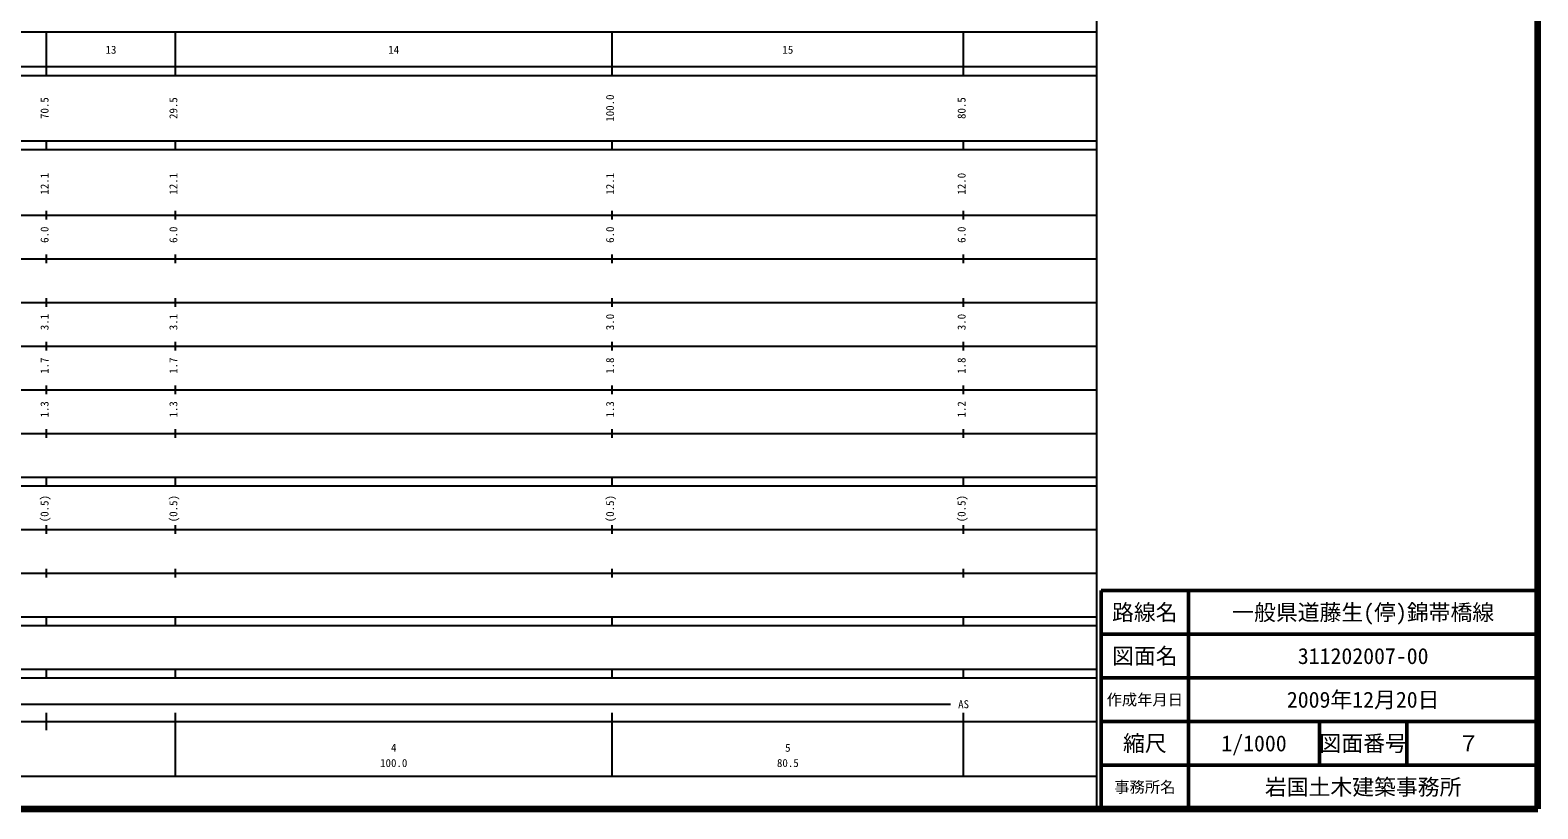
# Model space of a CAD drawing. Units: millimetres on the paper, enlarged 1000 times. Extents: x 40000 to 680000, y 20000 to 380000.
# Drawn here: x 334742 to 680000, y 20000 to 198357 of the extents above; entities that cross this region are included whole.
import ezdxf
from ezdxf.enums import TextEntityAlignment as Align

# ---------------------------------------------------------------- set-up
doc = ezdxf.new("R2010")
doc.units = ezdxf.units.MM
doc.header["$LTSCALE"] = 1000
for name, color, linetype, lineweight in [('M-TTL', 2, 'Continuous', 140), ('M-TTL-BAND', 7, 'Continuous', 25), ('M-TTL-FRAM', 2, 'Continuous', 50), ('M-TTL-LINE', 7, 'Continuous', 50)]:
    doc.layers.add(name, color=color, linetype=linetype, lineweight=lineweight)
doc.layers.add('M-TTL-TXT', color=7, linetype='Continuous')
doc.styles.add('ＭＳ ゴシック', font='')
doc.styles.get('ＭＳ ゴシック').set_extended_font_data('MS Gothic')

msp = doc.modelspace()

# ---------------------------------------------------------------- linework, layer by layer
at = {"layer": 'M-TTL'}
for p, q in [((680000, 20000), (680000, 380000)), ((40000, 20000), (680000, 20000))]:
    msp.add_line(p, q, dxfattribs=at)
at = {"layer": 'M-TTL-BAND'}
for p, q in [((579000, 20000), (579000, 370000)), ((68000, 198000), (579000, 198000)), ((338500, 188000), (338500, 198000)), ((368000, 188000), (368000, 198000)), ((468000, 188000), (468000, 198000)), ((548500, 188000), (548500, 198000)), ((40000, 190000), (579000, 190000)), ((40000, 188000), (579000, 188000)), ((40000, 173000), (579000, 173000)), ((338500, 171000), (338500, 173000)), ((368000, 171000), (368000, 173000)), ((468000, 171000), (468000, 173000)), ((548500, 171000), (548500, 173000)), ((40000, 171000), (579000, 171000)), ((40000, 156000), (579000, 156000)), ((338500, 155000), (338500, 157000)), ((368000, 155000), (368000, 157000)), ((468000, 155000), (468000, 157000)), ((548500, 155000), (548500, 157000)), ((46000, 146000), (579000, 146000)), ((338500, 145000), (338500, 147000)), ((368000, 145000), (368000, 147000)), ((468000, 145000), (468000, 147000)), ((548500, 145000), (548500, 147000)), ((52000, 136000), (579000, 136000)), ((338500, 135000), (338500, 137000)), ((368000, 135000), (368000, 137000)), ((468000, 135000), (468000, 137000)), ((548500, 135000), (548500, 137000)), ((46000, 126000), (579000, 126000)), ((338500, 125000), (338500, 127000)), ((368000, 125000), (368000, 127000)), ((468000, 125000), (468000, 127000)), ((548500, 125000), (548500, 127000)), ((52000, 116000), (579000, 116000)), ((338500, 115000), (338500, 117000)), ((368000, 115000), (368000, 117000)), ((468000, 115000), (468000, 117000)), ((548500, 115000), (548500, 117000)), ((56750, 106000), (579000, 106000)), ((338500, 105000), (338500, 107000)), ((368000, 105000), (368000, 107000)), ((468000, 105000), (468000, 107000)), ((548500, 105000), (548500, 107000)), ((40000, 94000), (579000, 94000)), ((56750, 96000), (579000, 96000)), ((338500, 94000), (338500, 96000)), ((368000, 94000), (368000, 96000)), ((468000, 94000), (468000, 96000)), ((548500, 94000), (548500, 96000)), ((49000, 84000), (579000, 84000)), ((338500, 83000), (338500, 85000)), ((368000, 83000), (368000, 85000)), ((468000, 83000), (468000, 85000)), ((548500, 83000), (548500, 85000)), ((40000, 74000), (579000, 74000)), ((338500, 73000), (338500, 75000)), ((368000, 73000), (368000, 75000)), ((468000, 73000), (468000, 75000)), ((548500, 73000), (548500, 75000)), ((40000, 64000), (579000, 64000)), ((338500, 62000), (338500, 64000)), ((368000, 62000), (368000, 64000)), ((468000, 62000), (468000, 64000)), ((548500, 62000), (548500, 64000)), ((55250, 62000), (579000, 62000)), ((55250, 52000), (579000, 52000)), ((338500, 50000), (338500, 52000)), ((368000, 50000), (368000, 52000)), ((468000, 50000), (468000, 52000)), ((548500, 50000), (548500, 52000)), ((40000, 50000), (579000, 50000)), ((71000, 44000), (545500, 44000)), ((338500, 38000), (338500, 42000)), ((368000, 27500), (368000, 42000)), ((468000, 27500), (468000, 42000)), ((548500, 27500), (548500, 42000)), ((40000, 40000), (579000, 40000)), ((68000, 27500), (579000, 27500))]:
    msp.add_line(p, q, dxfattribs=at)
at = {"layer": 'M-TTL-FRAM'}
for p, q in [((680000, 70000), (580000, 70000)), ((580000, 70000), (580000, 20000))]:
    msp.add_line(p, q, dxfattribs=at)
at = {"layer": 'M-TTL-LINE'}
for p, q in [((600000, 70000), (600000, 20000)), ((680000, 60000), (580000, 60000)), ((680000, 50000), (580000, 50000)), ((680000, 40000), (580000, 40000)), ((630000, 40000), (630000, 37500)), ((650000, 40000), (650000, 37500)), ((630000, 37500), (630000, 32500)), ((650000, 37500), (650000, 32500)), ((630000, 32500), (630000, 30000)), ((650000, 32500), (650000, 30000)), ((680000, 30000), (580000, 30000))]:
    msp.add_line(p, q, dxfattribs=at)

# ---------------------------------------------------------------- texts
at = {"layer": 'M-TTL-BAND', "style": 'ＭＳ ゴシック'}
for s, p in [('13', (353250, 192405)), ('14', (418000, 192405)), ('15', (508250, 192405)), ('AS', (548500, 42500)), ('4', (418000, 32523)), ('5', (508250, 32523)), ('100.0', (418000, 29033)), ('80.5', (508250, 29033))]:
    msp.add_text(s, height=1833, dxfattribs=at).set_placement(p, align=Align.BOTTOM_CENTER)
for s, p in [('100.0', (469000, 180500)), ('70.5', (339500, 180500)), ('29.5', (369000, 180500)), ('80.5', (549500, 180500)), ('12.1', (339500, 163174)), ('12.1', (369000, 163174)), ('12.1', (469000, 163174)), ('12.0', (549500, 163174)), ('6.0', (339500, 151500)), ('6.0', (369000, 151500)), ('6.0', (469000, 151500)), ('6.0', (549500, 151500)), ('3.1', (339500, 131500)), ('3.1', (369000, 131500)), ('3.0', (469000, 131500)), ('3.0', (549500, 131500)), ('1.7', (339500, 121500)), ('1.7', (369000, 121500)), ('1.8', (469000, 121500)), ('1.8', (549500, 121500)), ('1.3', (339500, 111500)), ('1.3', (369000, 111500)), ('1.3', (469000, 111500)), ('1.2', (549500, 111500)), ('(0.5)', (339500, 88764)), ('(0.5)', (369000, 88764)), ('(0.5)', (469000, 88764)), ('(0.5)', (549500, 88764))]:
    msp.add_text(s, height=1833, rotation=90, dxfattribs=at).set_placement(p, align=Align.BOTTOM_CENTER)
at = {"layer": 'M-TTL-TXT', "style": 'ＭＳ ゴシック'}
for s, height, p in [('路線名', 3666, (590000, 65000)), ('路線名', 3666, (590000, 65000)), ('一般県道藤生(停)錦帯橋線', 3666, (640000, 65000)), ('図面名', 3666, (590000, 55000)), ('図面名', 3666, (590000, 55000)), ('311202007-00', 3666, (640000, 55000)), ('作成年月日', 2566, (590000, 45000)), ('作成年月日', 2566, (590000, 45000)), ('2009年12月20日', 3666, (640000, 45000)), ('縮尺', 3666, (590000, 35000)), ('縮尺', 3666, (590000, 35000)), ('1/1000', 3666, (615000, 35000)), ('図面番号', 3666, (640000, 35000)), ('図面番号', 3666, (640000, 35000)), ('７', 3666, (664125, 35000)), ('事務所名', 2566, (590000, 25000)), ('事務所名', 2566, (590000, 25000)), ('岩国土木建築事務所', 3666, (640000, 25000))]:
    msp.add_text(s, height=height, dxfattribs=at).set_placement(p, align=Align.MIDDLE_CENTER)

doc.saveas('drawing.dxf')
